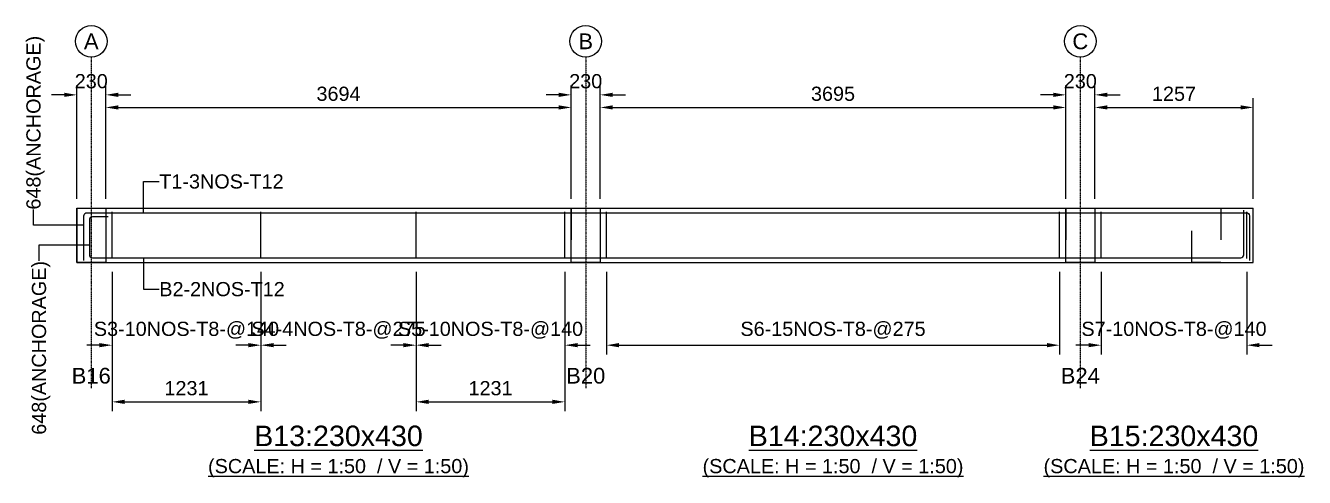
# Model space of a CAD drawing. Header units: inches. Extents: x -816171 to 9366335, y -450961 to 689132.
# Drawn here: x 4046720 to 4067018, y 268584 to 275759 of the extents above; entities that cross this region are included whole.
import ezdxf
from ezdxf.enums import TextEntityAlignment as Align

# ---------------------------------------------------------------- set-up
doc = ezdxf.new("R2010")
doc.units = ezdxf.units.IN
doc.header["$MEASUREMENT"] = 0
doc.linetypes.add('SCCenter', pattern=[1.2, 0.5, -0.3, 0.1, -0.3])
doc.linetypes.add('SCHidden', pattern=[1000, 500, -500])
for name, color, linetype in [('Concrete Line', 2, 'Continuous'), ('Dimension', 31, 'Continuous'), ('Grid', 8, 'Continuous'), ('Labels', 4, 'Continuous'), ('Labels_Support', 4, 'Continuous'), ('Link', 225, 'Continuous'), ('Reinforcement', 130, 'Continuous'), ('Text', 31, 'Continuous')]:
    doc.layers.add(name, color=color, linetype=linetype)
doc.styles.add('SC-SansSerif', font='SansSerif')
doc.styles.get("Standard").update_dxf_attribs({"font": 'txt.shx'})
doc.dimstyles.new('SCBBSDimStyl', dxfattribs={"dimtxt": 225, "dimasz": 200, "dimexe": 150, "dimexo": 150, "dimgap": 100, "dimtad": 1, "dimtoh": 1, "dimdec": 0, "dimzin": 0, "dimdsep": 46, "dimtxsty": 'SC-SansSerif', "dimcen": 0.09, "dimclrd": 8, "dimclre": 8, "dimclrt": 31, "dimadec": 0, "dimazin": 0, "dimtfac": 1, "dimtdec": 0, "dimtix": 1, "dimtofl": 0, "dimtmove": 0, "dimatfit": 3, "dimfxl": 1, "dimtolj": 1, "dimtzin": 0, "dimarcsym": 0})
doc.dimstyles.get("Standard").update_dxf_attribs({"dimtxt": 0.18, "dimasz": 0.18, "dimexe": 0.18, "dimexo": 0.0625, "dimgap": 0.09, "dimtad": 0, "dimtih": 1, "dimtoh": 1, "dimdec": 4, "dimzin": 0, "dimdsep": 46, "dimtxsty": 'Standard', "dimcen": 0.09, "dimadec": 0, "dimazin": 0, "dimtfac": 1, "dimtdec": 4, "dimtofl": 0, "dimtmove": 0, "dimatfit": 3, "dimfxl": 1, "dimtolj": 1, "dimtzin": 0, "dimarcsym": 0})

# ---------------------------------------------------------------- blocks, each defined once
blk = doc.blocks.new('*D1654')
at = {"layer": 'DEFPOINTS', "color": 0, "transparency": 16777216}
for p in [(4048093, 271999), (4050456, 271999), (4050456, 270684)]:
    blk.add_point(p, dxfattribs=at)
at = {"layer": 'Dimension', "color": 8, "lineweight": -2, "transparency": 16777216}
for p, q in [((4048093, 271849), (4048093, 270534)), ((4050456, 271849), (4050456, 270534)), ((4047893, 270684), (4047693, 270684)), ((4050656, 270684), (4050856, 270684))]:
    blk.add_line(p, q, dxfattribs=at)
at = {"layer": 'Dimension', "color": 8, "transparency": 16777216}
for points in [[(4047893, 270718), (4047893, 270651), (4048093, 270684)], [(4050656, 270718), (4050656, 270651), (4050456, 270684)]]:
    blk.add_solid(points, dxfattribs=at)
at = {"layer": 'Dimension', "color": 31, "transparency": 16777216, "insert": (4049274, 270921), "char_height": 225, "attachment_point": 5, "style": 'SC-SansSerif'}
blk.add_mtext('\\A1;S3-10NOS-T8-@140', dxfattribs=at)
blk = doc.blocks.new('*D1655')
at = {"layer": 'DEFPOINTS', "color": 0, "transparency": 16777216}
for p in [(4048093, 271999), (4050456, 271999), (4050456, 269784)]:
    blk.add_point(p, dxfattribs=at)
at = {"layer": 'Dimension', "color": 8, "lineweight": -2, "transparency": 16777216}
for p, q in [((4048093, 271849), (4048093, 269634)), ((4050456, 271849), (4050456, 269634)), ((4048293, 269784), (4050256, 269784))]:
    blk.add_line(p, q, dxfattribs=at)
at = {"layer": 'Dimension', "color": 8, "transparency": 16777216}
for points in [[(4048293, 269818), (4048293, 269751), (4048093, 269784)], [(4050256, 269818), (4050256, 269751), (4050456, 269784)]]:
    blk.add_solid(points, dxfattribs=at)
at = {"layer": 'Dimension', "color": 31, "transparency": 16777216, "insert": (4049274, 270000), "char_height": 225, "attachment_point": 5, "style": 'SC-SansSerif'}
blk.add_mtext('\\A1;1231', dxfattribs=at)
blk = doc.blocks.new('*D1656')
at = {"layer": 'DEFPOINTS', "color": 0, "transparency": 16777216}
for p in [(4050456, 271999), (4052918, 271999), (4052918, 270684)]:
    blk.add_point(p, dxfattribs=at)
at = {"layer": 'Dimension', "color": 8, "lineweight": -2, "transparency": 16777216}
for p, q in [((4050456, 271849), (4050456, 270534)), ((4052918, 271849), (4052918, 270534)), ((4050256, 270684), (4050056, 270684)), ((4053118, 270684), (4053318, 270684))]:
    blk.add_line(p, q, dxfattribs=at)
at = {"layer": 'Dimension', "color": 8, "transparency": 16777216}
for points in [[(4050256, 270718), (4050256, 270651), (4050456, 270684)], [(4053118, 270718), (4053118, 270651), (4052918, 270684)]]:
    blk.add_solid(points, dxfattribs=at)
at = {"layer": 'Dimension', "color": 31, "transparency": 16777216, "insert": (4051687, 270921), "char_height": 225, "attachment_point": 5, "style": 'SC-SansSerif'}
blk.add_mtext('\\A1;S4-4NOS-T8-@275', dxfattribs=at)
blk = doc.blocks.new('*D1657')
at = {"layer": 'DEFPOINTS', "color": 0, "transparency": 16777216}
for p in [(4052918, 271999), (4055281, 271999), (4055281, 270684)]:
    blk.add_point(p, dxfattribs=at)
at = {"layer": 'Dimension', "color": 8, "lineweight": -2, "transparency": 16777216}
for p, q in [((4052918, 271849), (4052918, 270534)), ((4055281, 271849), (4055281, 270534)), ((4052718, 270684), (4052518, 270684)), ((4055481, 270684), (4055681, 270684))]:
    blk.add_line(p, q, dxfattribs=at)
at = {"layer": 'Dimension', "color": 8, "transparency": 16777216}
for points in [[(4052718, 270718), (4052718, 270651), (4052918, 270684)], [(4055481, 270718), (4055481, 270651), (4055281, 270684)]]:
    blk.add_solid(points, dxfattribs=at)
at = {"layer": 'Dimension', "color": 31, "transparency": 16777216, "insert": (4054100, 270921), "char_height": 225, "attachment_point": 5, "style": 'SC-SansSerif'}
blk.add_mtext('\\A1;S5-10NOS-T8-@140', dxfattribs=at)
blk = doc.blocks.new('*D1658')
at = {"layer": 'DEFPOINTS', "color": 0, "transparency": 16777216}
for p in [(4052918, 271999), (4055281, 271999), (4055281, 269784)]:
    blk.add_point(p, dxfattribs=at)
at = {"layer": 'Dimension', "color": 8, "lineweight": -2, "transparency": 16777216}
for p, q in [((4052918, 271849), (4052918, 269634)), ((4055281, 271849), (4055281, 269634)), ((4053118, 269784), (4055081, 269784))]:
    blk.add_line(p, q, dxfattribs=at)
at = {"layer": 'Dimension', "color": 8, "transparency": 16777216}
for points in [[(4053118, 269818), (4053118, 269751), (4052918, 269784)], [(4055081, 269818), (4055081, 269751), (4055281, 269784)]]:
    blk.add_solid(points, dxfattribs=at)
at = {"layer": 'Dimension', "color": 31, "transparency": 16777216, "insert": (4054100, 270000), "char_height": 225, "attachment_point": 5, "style": 'SC-SansSerif'}
blk.add_mtext('\\A1;1231', dxfattribs=at)
blk = doc.blocks.new('*D1659')
at = {"layer": 'DEFPOINTS', "color": 0, "transparency": 16777216}
for p in [(4055941, 271999), (4063131, 271999), (4063131, 270684)]:
    blk.add_point(p, dxfattribs=at)
at = {"layer": 'Dimension', "color": 8, "lineweight": -2, "transparency": 16777216}
for p, q in [((4055941, 271849), (4055941, 270534)), ((4063131, 271849), (4063131, 270534)), ((4056141, 270684), (4062931, 270684))]:
    blk.add_line(p, q, dxfattribs=at)
at = {"layer": 'Dimension', "color": 8, "transparency": 16777216}
for points in [[(4056141, 270718), (4056141, 270651), (4055941, 270684)], [(4062931, 270718), (4062931, 270651), (4063131, 270684)]]:
    blk.add_solid(points, dxfattribs=at)
at = {"layer": 'Dimension', "color": 31, "transparency": 16777216, "insert": (4059536, 270921), "char_height": 225, "attachment_point": 5, "style": 'SC-SansSerif'}
blk.add_mtext('\\A1;S6-15NOS-T8-@275', dxfattribs=at)
blk = doc.blocks.new('*D1660')
at = {"layer": 'DEFPOINTS', "color": 0, "transparency": 16777216}
for p in [(4063791, 271999), (4066105, 271999), (4066105, 270684)]:
    blk.add_point(p, dxfattribs=at)
at = {"layer": 'Dimension', "color": 8, "lineweight": -2, "transparency": 16777216}
for p, q in [((4063791, 271849), (4063791, 270534)), ((4066105, 271849), (4066105, 270534)), ((4063591, 270684), (4063391, 270684)), ((4066305, 270684), (4066505, 270684))]:
    blk.add_line(p, q, dxfattribs=at)
at = {"layer": 'Dimension', "color": 8, "transparency": 16777216}
for points in [[(4063591, 270718), (4063591, 270651), (4063791, 270684)], [(4066305, 270718), (4066305, 270651), (4066105, 270684)]]:
    blk.add_solid(points, dxfattribs=at)
at = {"layer": 'Dimension', "color": 31, "transparency": 16777216, "insert": (4064948, 270921), "char_height": 225, "attachment_point": 5, "style": 'SC-SansSerif'}
blk.add_mtext('\\A1;S7-10NOS-T8-@140', dxfattribs=at)
blk = doc.blocks.new('*D1669')
at = {"layer": 'DEFPOINTS', "color": 0, "transparency": 16777216}
for p in [(4055381, 274459), (4047993, 272859), (4055381, 272859)]:
    blk.add_point(p, dxfattribs=at)
at = {"layer": 'Dimension', "color": 8, "lineweight": -2, "transparency": 16777216}
for p, q in [((4047993, 273009), (4047993, 274609)), ((4048193, 274459), (4055181, 274459)), ((4055381, 273009), (4055381, 274609))]:
    blk.add_line(p, q, dxfattribs=at)
at = {"layer": 'Dimension', "color": 8, "transparency": 16777216}
for points in [[(4048193, 274493), (4048193, 274426), (4047993, 274459)], [(4055181, 274493), (4055181, 274426), (4055381, 274459)]]:
    blk.add_solid(points, dxfattribs=at)
at = {"layer": 'Dimension', "color": 31, "transparency": 16777216, "insert": (4051687, 274675), "char_height": 225, "attachment_point": 5, "style": 'SC-SansSerif'}
blk.add_mtext('\\A1;3694', dxfattribs=at)
blk = doc.blocks.new('*D1670')
at = {"layer": 'DEFPOINTS', "color": 0, "transparency": 16777216}
for p in [(4063231, 274459), (4055841, 272859), (4063231, 272859)]:
    blk.add_point(p, dxfattribs=at)
at = {"layer": 'Dimension', "color": 8, "lineweight": -2, "transparency": 16777216}
for p, q in [((4055841, 273009), (4055841, 274609)), ((4056041, 274459), (4063031, 274459)), ((4063231, 273009), (4063231, 274609))]:
    blk.add_line(p, q, dxfattribs=at)
at = {"layer": 'Dimension', "color": 8, "transparency": 16777216}
for points in [[(4056041, 274493), (4056041, 274426), (4055841, 274459)], [(4063031, 274493), (4063031, 274426), (4063231, 274459)]]:
    blk.add_solid(points, dxfattribs=at)
at = {"layer": 'Dimension', "color": 31, "transparency": 16777216, "insert": (4059536, 274675), "char_height": 225, "attachment_point": 5, "style": 'SC-SansSerif'}
blk.add_mtext('\\A1;3695', dxfattribs=at)
blk = doc.blocks.new('*D1671')
at = {"layer": 'DEFPOINTS', "color": 0, "transparency": 16777216}
for p in [(4066205, 274459), (4063691, 272859), (4066205, 272859)]:
    blk.add_point(p, dxfattribs=at)
at = {"layer": 'Dimension', "color": 8, "lineweight": -2, "transparency": 16777216}
for p, q in [((4063691, 273009), (4063691, 274609)), ((4063891, 274459), (4066005, 274459)), ((4066205, 273009), (4066205, 274609))]:
    blk.add_line(p, q, dxfattribs=at)
at = {"layer": 'Dimension', "color": 8, "transparency": 16777216}
for points in [[(4063891, 274493), (4063891, 274426), (4063691, 274459)], [(4066005, 274493), (4066005, 274426), (4066205, 274459)]]:
    blk.add_solid(points, dxfattribs=at)
at = {"layer": 'Dimension', "color": 31, "transparency": 16777216, "insert": (4064948, 274675), "char_height": 225, "attachment_point": 5, "style": 'SC-SansSerif'}
blk.add_mtext('\\A1;1257', dxfattribs=at)
blk = doc.blocks.new('*D1672')
at = {"layer": 'DEFPOINTS', "color": 0, "transparency": 16777216}
for p in [(4047993, 274659), (4047533, 272859), (4047993, 272859)]:
    blk.add_point(p, dxfattribs=at)
at = {"layer": 'Dimension', "color": 8, "lineweight": -2, "transparency": 16777216}
for p, q in [((4047333, 274659), (4047133, 274659)), ((4047533, 273009), (4047533, 274809)), ((4047993, 273009), (4047993, 274809)), ((4048193, 274659), (4048393, 274659))]:
    blk.add_line(p, q, dxfattribs=at)
at = {"layer": 'Dimension', "color": 8, "transparency": 16777216}
for points in [[(4047333, 274693), (4047333, 274626), (4047533, 274659)], [(4048193, 274693), (4048193, 274626), (4047993, 274659)]]:
    blk.add_solid(points, dxfattribs=at)
at = {"layer": 'Dimension', "color": 31, "transparency": 16777216, "insert": (4047763, 274875), "char_height": 225, "attachment_point": 5, "style": 'SC-SansSerif'}
blk.add_mtext('\\A1;230', dxfattribs=at)
blk = doc.blocks.new('*D1673')
at = {"layer": 'DEFPOINTS', "color": 0, "transparency": 16777216}
for p in [(4055841, 274659), (4055381, 272859), (4055841, 272859)]:
    blk.add_point(p, dxfattribs=at)
at = {"layer": 'Dimension', "color": 8, "lineweight": -2, "transparency": 16777216}
for p, q in [((4055181, 274659), (4054981, 274659)), ((4055381, 273009), (4055381, 274809)), ((4055841, 273009), (4055841, 274809)), ((4056041, 274659), (4056241, 274659))]:
    blk.add_line(p, q, dxfattribs=at)
at = {"layer": 'Dimension', "color": 8, "transparency": 16777216}
for points in [[(4055181, 274693), (4055181, 274626), (4055381, 274659)], [(4056041, 274693), (4056041, 274626), (4055841, 274659)]]:
    blk.add_solid(points, dxfattribs=at)
at = {"layer": 'Dimension', "color": 31, "transparency": 16777216, "insert": (4055611, 274875), "char_height": 225, "attachment_point": 5, "style": 'SC-SansSerif'}
blk.add_mtext('\\A1;230', dxfattribs=at)
blk = doc.blocks.new('*D1674')
at = {"layer": 'DEFPOINTS', "color": 0, "transparency": 16777216}
for p in [(4063691, 274659), (4063231, 272859), (4063691, 272859)]:
    blk.add_point(p, dxfattribs=at)
at = {"layer": 'Dimension', "color": 8, "lineweight": -2, "transparency": 16777216}
for p, q in [((4063031, 274659), (4062831, 274659)), ((4063231, 273009), (4063231, 274809)), ((4063691, 273009), (4063691, 274809)), ((4063891, 274659), (4064091, 274659))]:
    blk.add_line(p, q, dxfattribs=at)
at = {"layer": 'Dimension', "color": 8, "transparency": 16777216}
for points in [[(4063031, 274693), (4063031, 274626), (4063231, 274659)], [(4063891, 274693), (4063891, 274626), (4063691, 274659)]]:
    blk.add_solid(points, dxfattribs=at)
at = {"layer": 'Dimension', "color": 31, "transparency": 16777216, "insert": (4063461, 274875), "char_height": 225, "attachment_point": 5, "style": 'SC-SansSerif'}
blk.add_mtext('\\A1;230', dxfattribs=at)

msp = doc.modelspace()

# ---------------------------------------------------------------- linework, layer by layer
at = {"layer": 'Concrete Line'}
msp.add_line((4066204.93542, 271999.32331), (4066204.93542, 272859.32331), dxfattribs=at)
for points in [[(4047532.93542, 272859.32331), (4047992.93542, 272859.32331)], [(4047532.93542, 272859.32331), (4047532.93542, 271999.32331)], [(4047992.93542, 272859.32331), (4055380.93542, 272859.32331)], [(4055380.93542, 272859.32331), (4055840.93542, 272859.32331)], [(4055840.93542, 272859.32331), (4063230.93542, 272859.32331)], [(4063230.93542, 272859.32331), (4063690.93542, 272859.32331)], [(4063690.93542, 272859.32331), (4066204.93542, 272859.32331)], [(4047532.93542, 271999.32331), (4047992.93542, 271999.32331)], [(4047992.93542, 271999.32331), (4055380.93542, 271999.32331)], [(4055380.93542, 271999.32331), (4055840.93542, 271999.32331)], [(4055840.93542, 271999.32331), (4063230.93542, 271999.32331)], [(4063230.93542, 271999.32331), (4063690.93542, 271999.32331)], [(4063690.93542, 271999.32331), (4066204.93542, 271999.32331)]]:
    msp.add_lwpolyline(points, dxfattribs=at)
for points in [[(4047532.93542, 272859.32331), (4047992.93542, 272859.32331), (4047992.93542, 272859.32331), (4047992.93542, 271999.32331), (4047992.93542, 271999.32331), (4047532.93542, 271999.32331), (4047532.93542, 271999.32331), (4047532.93542, 272859.32331)], [(4055380.93542, 271999.32331), (4055380.93542, 272859.32331), (4055380.93542, 272859.32331), (4055840.93542, 272859.32331), (4055840.93542, 272859.32331), (4055840.93542, 271999.32331), (4055840.93542, 271999.32331), (4055380.93542, 271999.32331)], [(4063230.93542, 271999.32331), (4063230.93542, 272859.32331), (4063230.93542, 272859.32331), (4063690.93542, 272859.32331), (4063690.93542, 272859.32331), (4063690.93542, 271999.32331), (4063690.93542, 271999.32331), (4063230.93542, 271999.32331)]]:
    msp.add_lwpolyline(points, close=True, dxfattribs=at)
at = {"layer": 'Concrete Line', "linetype": 'SCHidden'}
for points in [[(4047532.93542, 272859.32331), (4047992.93542, 272859.32331), (4047992.93542, 272859.32331), (4047992.93542, 271999.32331), (4047992.93542, 271999.32331), (4047532.93542, 271999.32331), (4047532.93542, 271999.32331), (4047532.93542, 272859.32331)], [(4055380.93542, 271999.32331), (4055380.93542, 272859.32331), (4055380.93542, 272859.32331), (4055840.93542, 272859.32331), (4055840.93542, 272859.32331), (4055840.93542, 271999.32331), (4055840.93542, 271999.32331), (4055380.93542, 271999.32331)], [(4063230.93542, 271999.32331), (4063230.93542, 272859.32331), (4063230.93542, 272859.32331), (4063690.93542, 272859.32331), (4063690.93542, 272859.32331), (4063690.93542, 271999.32331), (4063690.93542, 271999.32331), (4063230.93542, 271999.32331)], [(4065230.93542, 272859.32331), (4065690.93542, 272859.32331), (4065690.93542, 272859.32331), (4065690.93542, 271999.32331), (4065690.93542, 271999.32331), (4065230.93542, 271999.32331), (4065230.93542, 271999.32331), (4065230.93542, 272859.32331)]]:
    msp.add_lwpolyline(points, close=True, dxfattribs=at)
at = {"layer": 'Concrete Line', "color": 8, "linetype": 'SCHidden'}
for points in [[(4047992.93542, 272859.32331), (4047992.93542, 271999.32331)], [(4055380.93542, 272859.32331), (4055380.93542, 271999.32331)], [(4055840.93542, 272859.32331), (4055840.93542, 271999.32331)], [(4063230.93542, 272859.32331), (4063230.93542, 271999.32331)], [(4063690.93542, 272859.32331), (4063690.93542, 271999.32331)]]:
    msp.add_lwpolyline(points, dxfattribs=at)
at = {"layer": 'Grid', "linetype": 'SCCenter'}
for p, q in [((4047762.93542, 275259.32331), (4047762.93542, 269999.32331)), ((4055610.93542, 275259.32331), (4055610.93542, 269999.32331)), ((4063460.93542, 275259.32331), (4063460.93542, 269999.32331))]:
    msp.add_line(p, q, dxfattribs=at)
at = {"layer": 'Grid'}
for centre in [(4047762.93542, 275509.32331), (4055610.93542, 275509.32331), (4063460.93542, 275509.32331)]:
    msp.add_circle(centre, 250, dxfattribs=at)
at = {"layer": 'Link'}
for p, q in [((4048092.93542, 272059.32331), (4048092.93542, 272799.32331)), ((4050455.60836, 272059.32331), (4050455.60836, 272799.32331)), ((4052918.28131, 272059.32331), (4052918.28131, 272799.32331)), ((4055280.93542, 272059.32331), (4055280.93542, 272799.32331)), ((4055940.93542, 272059.32331), (4055940.93542, 272799.32331)), ((4063130.93542, 272059.32331), (4063130.93542, 272799.32331)), ((4063790.93542, 272059.32331), (4063790.93542, 272799.32331)), ((4066104.93542, 272059.32331), (4066104.93542, 272799.32331))]:
    msp.add_line(p, q, dxfattribs=at)
at = {"layer": 'Reinforcement'}
for points in [[(4048032.93542, 272723.32331), (4047782.93542, 272723.32331, 0.4142135624), (4047732.93542, 272673.32331), (4047732.93542, 272121.32331, 0.4142135624), (4047782.93542, 272071.32331), (4066006.44484, 272071.32331, 0.4142134778), (4066056.44484, 272121.32331), (4066056.44484, 272829.32331)], [(4047644.93542, 272031.32331), (4047644.93542, 272737.32331, -0.4142135624), (4047694.93542, 272787.32331), (4066094.44484, 272787.32331, -0.4142134778), (4066144.44484, 272737.32331), (4066144.44484, 272029.32331)]]:
    msp.add_lwpolyline(points, format="xyb", dxfattribs=at)

# ---------------------------------------------------------------- texts
at = {"layer": 'Grid', "style": 'SC-SansSerif'}
for s, p in [('A', (4047762.93542, 275509.32331)), ('B', (4055610.93542, 275509.32331)), ('C', (4063460.93542, 275509.32331))]:
    msp.add_text(s, height=250, dxfattribs=at).set_placement(p, align=Align.MIDDLE)
at = {"layer": 'Labels', "style": 'SC-SansSerif'}
for s, p in [('%%uB13:230x430', (4051686.93542, 268984.32331)), ('%%uB14:230x430', (4059535.93542, 268984.32331)), ('%%uB15:230x430', (4064947.93542, 268984.32331))]:
    msp.add_text(s, height=325, dxfattribs=at).set_placement(p, align=Align.BOTTOM_CENTER)
at = {"layer": 'Labels_Support', "style": 'SC-SansSerif'}
for s, p in [('B16', (4047762.93542, 269999.32331)), ('B20', (4055610.93542, 269999.32331)), ('B24', (4063460.93542, 269999.32331))]:
    msp.add_text(s, height=250, dxfattribs=at).set_placement(p, align=Align.BOTTOM_CENTER)
at = {"layer": 'Text', "style": 'SC-SansSerif'}
msp.add_text('648(ANCHORAGE)', height=225, rotation=90, dxfattribs=at).set_placement((4046844.93542, 272837.32331), align=Align.MIDDLE_LEFT)
for s, p in [('T1-3NOS-T12', (4048842.93542, 273284.32331)), ('B2-2NOS-T12', (4048842.93542, 271574.32331))]:
    msp.add_text(s, height=225, dxfattribs=at).set_placement(p, align=Align.MIDDLE_LEFT)
msp.add_text('648(ANCHORAGE)', height=225, rotation=90, dxfattribs=at).set_placement((4046932.93542, 272021.32331), align=Align.MIDDLE_RIGHT)
for p in [(4051686.93542, 268584.32331), (4059535.93542, 268584.32331), (4064947.93542, 268584.32331)]:
    msp.add_text('%%u(SCALE: H = 1:50  / V = 1:50)', height=225, dxfattribs=at).set_placement(p, align=Align.BOTTOM_CENTER)

# ---------------------------------------------------------------- dimensions: what is measured, and where the dimension line sits
at = {"layer": 'Dimension'}
for base, p1, p2, text, picture, middle in [((4047992.93542, 274659.32331), (4047532.93542, 272859.32331), (4047992.93542, 272859.32331), '230', '*D1672', (4047762.93542, 274875.37269)), ((4055840.93542, 274659.32331), (4055380.93542, 272859.32331), (4055840.93542, 272859.32331), '230', '*D1673', (4055610.93542, 274875.37269)), ((4063690.93542, 274659.32331), (4063230.93542, 272859.32331), (4063690.93542, 272859.32331), '230', '*D1674', (4063460.93542, 274875.37269)), ((4055380.93542, 274459.32331), (4047992.93542, 272859.32331), (4055380.93542, 272859.32331), '3694', '*D1669', (4051686.93542, 274675.37269)), ((4063230.93542, 274459.32331), (4055840.93542, 272859.32331), (4063230.93542, 272859.32331), '3695', '*D1670', (4059535.93542, 274675.37269)), ((4066204.93542, 274459.32331), (4063690.93542, 272859.32331), (4066204.93542, 272859.32331), '1257', '*D1671', (4064947.93542, 274675.21837)), ((4050455.60832, 270684.32331), (4048092.93542, 271999.32331), (4050455.60832, 271999.32331), 'S3-10NOS-T8-@140', '*D1654', (4049274.27187, 270921.05171)), ((4050455.60832, 269784.32331), (4048092.93542, 271999.32331), (4050455.60832, 271999.32331), '1231', '*D1655', (4049274.27187, 270000.37269)), ((4052918.28132, 270684.32331), (4050455.60832, 271999.32331), (4052918.28132, 271999.32331), 'S4-4NOS-T8-@275', '*D1656', (4051686.94482, 270921.05171)), ((4055280.93542, 270684.32331), (4052918.28132, 271999.32331), (4055280.93542, 271999.32331), 'S5-10NOS-T8-@140', '*D1657', (4054099.60837, 270921.05171)), ((4055280.93542, 269784.32331), (4052918.28132, 271999.32331), (4055280.93542, 271999.32331), '1231', '*D1658', (4054099.60837, 270000.37269)), ((4063130.93542, 270684.32331), (4055940.93542, 271999.32331), (4063130.93542, 271999.32331), 'S6-15NOS-T8-@275', '*D1659', (4059535.93542, 270921.05171)), ((4066104.93542, 270684.32331), (4063790.93542, 271999.32331), (4066104.93542, 271999.32331), 'S7-10NOS-T8-@140', '*D1660', (4064947.93542, 270921.05171))]:
    dim = msp.add_linear_dim(base=base, p1=p1, p2=p2, text=text, dimstyle='SCBBSDimStyl', dxfattribs=at)
    dim.commit()
    dim.dimension.update_dxf_attribs({"geometry": picture, "text_midpoint": middle})

# ---------------------------------------------------------------- leaders
at = {"layer": 'Dimension', "color": 8}
for points in [[(4048592.93542, 272787.32331), (4048592.93542, 273284.32331), (4048842.93542, 273284.32331)], [(4047644.93542, 272587.32331), (4046844.93542, 272587.32331), (4046844.93542, 272837.32331)], [(4047732.93542, 272271.32331), (4046932.93542, 272271.32331), (4046932.93542, 272021.32331)], [(4048592.93542, 272071.32331), (4048592.93542, 271574.32331), (4048842.93542, 271574.32331)]]:
    msp.add_leader(points, dimstyle='Standard', dxfattribs=at)

doc.saveas('drawing.dxf')
